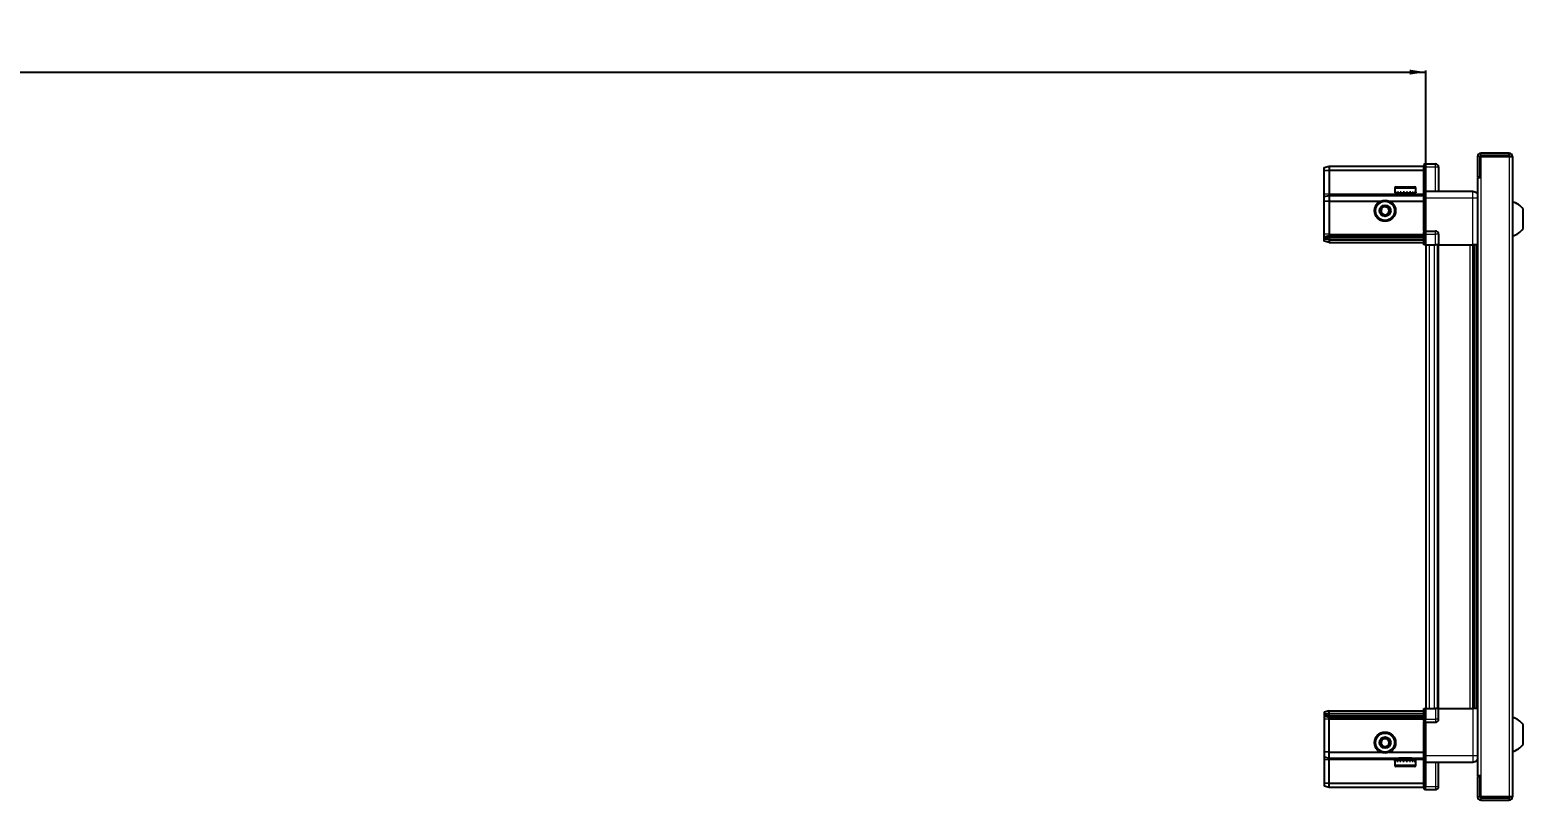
# Model space of a CAD drawing. Header units: millimetres. Extents: x 1021 to 4213, y -1189 to 1486.
# Drawn here: x 2735 to 3655, y 943 to 1418 of the extents above; entities that cross this region are included whole.
import ezdxf

# ---------------------------------------------------------------- set-up
doc = ezdxf.new("R2010")
doc.units = ezdxf.units.MM
doc.layers.add('FORMAT', color=7, linetype='Continuous')
doc.styles.add('SLDTEXTSTYLE0', font='TXT', dxfattribs={"width": 0.75})
doc.dimstyles.new('SLDDIMSTYLE0', dxfattribs={"dimtxt": 20, "dimasz": 10, "dimexe": 0, "dimexo": 0.0625, "dimgap": 5, "dimtad": 2, "dimdec": 1, "dimrnd": 1e-09, "dimzin": 12, "dimdsep": 46, "dimtxsty": 'SLDTEXTSTYLE0', "dimsah": 1, "dimcen": 0.09, "dimadec": 0, "dimazin": 3, "dimtfac": 1, "dimtofl": 0, "dimtmove": 0, "dimatfit": 3, "dimfxl": 0, "dimfrac": 2, "dimtolj": 1, "dimtzin": 12, "dimarcsym": 0})

# ---------------------------------------------------------------- blocks, each defined once
blk = doc.blocks.new('_D_4')
at = {"layer": 'FORMAT'}
for p, q in [((1695.13, 1285.67), (1695.13, 1393.16)), ((1695.13, 1392.16), (3595.13, 1392.16)), ((3595.13, 1285.67), (3595.13, 1393.16))]:
    blk.add_line(p, q, dxfattribs=at)
for points in [[(1695.13, 1392.16), (1705.13, 1390.63), (1705.13, 1393.7)], [(3595.13, 1392.16), (3585.13, 1393.7), (3585.13, 1390.63)]]:
    blk.add_solid(points, dxfattribs=at)
at = {"layer": 'FORMAT', "insert": (2615.58, 1417.95), "char_height": 20, "attachment_point": 1, "style": 'SLDTEXTSTYLE0'}
blk.add_mtext('1900', dxfattribs=at)

msp = doc.modelspace()

# ---------------------------------------------------------------- linework, layer by layer
at = {"color": 7, "linetype": 'Continuous', "lineweight": 25}
for p, q in [((3594.65, 1335.66), (3593.78, 1335.16)), ((3594.65, 1335.66), (3593.78, 1335.16)), ((3593.78, 1335.16), (3593.78, 1333.66)), ((3594.98, 1335.66), (3594.65, 1335.66)), ((3594.98, 1335.66), (3594.65, 1335.66)), ((3594.98, 1335.66), (3594.98, 1335.66)), ((3594.98, 1333.66), (3594.98, 1335.66)), ((3594.98, 1335.66), (3600.98, 1335.66)), ((3626.98, 1340.06), (3626.98, 1327.66)), ((3628.48, 1340.06), (3628.48, 1327.66)), ((3628.98, 1327.16), (3628.98, 1340.06)), ((3628.98, 1340.06), (3646.38, 1340.06)), ((3646.38, 1342.16), (3629.08, 1342.16)), ((3646.38, 1340.66), (3629.08, 1340.66)), ((3646.38, 1340.66), (3646.38, 1342.16)), ((3646.38, 1340.06), (3648.48, 1340.06)), ((3648.48, 1340.06), (3648.48, 945.26)), ((3532.48, 1333.36), (3535.48, 1334.16)), ((3532.48, 1331.51), (3532.48, 1333.36)), ((3532.48, 1331.51), (3535.48, 1331.66)), ((3532.48, 1317.16), (3532.48, 1331.51)), ((3535.48, 1334.16), (3535.48, 1331.66)), ((3535.48, 1334.16), (3593.78, 1334.16)), ((3535.48, 1331.66), (3535.48, 1317.16)), ((3535.48, 1331.66), (3593.78, 1331.66)), ((3593.78, 1318.86), (3593.78, 1333.66)), ((3594.98, 1333.66), (3594.98, 1318.86)), ((3602.98, 1333.66), (3602.98, 1318.66)), ((3626.88, 1327.16), (3626.88, 958.16)), ((3626.88, 1327.16), (3628.98, 1327.16)), ((3626.98, 1327.66), (3628.48, 1327.66)), ((3532.48, 1315.36), (3532.48, 1317.16)), ((3535.48, 1317.16), (3535.48, 1316.16)), ((3575.98, 1320.56), (3575.98, 1317.66)), ((3575.98, 1317.66), (3576.02, 1317.66)), ((3576.14, 1318.16), (3576.02, 1318.16)), ((3576.02, 1318.16), (3576.02, 1317.66)), ((3576.02, 1317.66), (3576.14, 1317.66)), ((3576.14, 1318.16), (3576.14, 1317.66)), ((3576.14, 1317.66), (3576.55, 1317.66)), ((3576.89, 1318.16), (3576.55, 1318.16)), ((3576.55, 1318.16), (3576.55, 1317.66)), ((3576.55, 1317.66), (3576.89, 1317.66)), ((3576.78, 1321.36), (3588.18, 1321.36)), ((3576.89, 1318.16), (3576.89, 1317.66)), ((3576.89, 1317.66), (3577.66, 1317.66)), ((3578.19, 1318.16), (3577.66, 1318.16)), ((3577.66, 1318.16), (3577.66, 1317.66)), ((3577.66, 1317.66), (3578.19, 1317.66)), ((3578.08, 1317.66), (3578.08, 1317.56)), ((3578.08, 1317.56), (3586.88, 1317.56)), ((3578.19, 1318.16), (3578.19, 1317.66)), ((3578.19, 1317.66), (3579.25, 1317.66)), ((3578.48, 1317.16), (3579.17, 1316.68)), ((3578.48, 1317.16), (3586.48, 1317.16)), ((3579.17, 1316.68), (3578.48, 1316.2)), ((3579.17, 1316.68), (3585.79, 1316.68)), ((3579.91, 1318.16), (3579.25, 1318.16)), ((3579.25, 1318.16), (3579.25, 1317.66)), ((3579.25, 1317.66), (3579.91, 1317.66)), ((3579.91, 1318.16), (3579.91, 1317.66)), ((3579.91, 1317.66), (3581.15, 1317.66)), ((3581.88, 1318.16), (3581.15, 1318.16)), ((3581.15, 1318.16), (3581.15, 1317.66)), ((3581.15, 1317.66), (3581.58, 1317.66)), ((3581.58, 1318.16), (3581.58, 1317.66)), ((3581.88, 1318.16), (3581.88, 1317.66)), ((3581.88, 1317.66), (3583.18, 1317.66)), ((3583.9, 1318.16), (3583.18, 1318.16)), ((3583.18, 1318.16), (3583.18, 1317.66)), ((3583.45, 1318.16), (3583.45, 1317.66)), ((3583.45, 1317.66), (3583.9, 1317.66)), ((3583.9, 1318.16), (3583.9, 1317.66)), ((3583.9, 1317.66), (3585.14, 1317.66)), ((3585.8, 1318.16), (3585.14, 1318.16)), ((3585.14, 1318.16), (3585.14, 1317.66)), ((3585.14, 1317.66), (3585.8, 1317.66)), ((3585.79, 1316.68), (3586.48, 1317.16)), ((3586.48, 1316.2), (3585.79, 1316.68)), ((3585.8, 1318.16), (3585.8, 1317.66)), ((3585.8, 1317.66), (3586.84, 1317.66)), ((3587.36, 1318.16), (3586.84, 1318.16)), ((3586.84, 1318.16), (3586.84, 1317.66)), ((3586.84, 1317.66), (3587.36, 1317.66)), ((3586.88, 1317.56), (3586.88, 1317.66)), ((3587.36, 1318.16), (3587.36, 1317.66)), ((3587.36, 1317.66), (3588.12, 1317.66)), ((3588.45, 1318.16), (3588.12, 1318.16)), ((3588.12, 1318.16), (3588.12, 1317.66)), ((3588.12, 1317.66), (3588.45, 1317.66)), ((3588.45, 1318.16), (3588.45, 1317.66)), ((3588.45, 1317.66), (3588.84, 1317.66)), ((3588.95, 1318.16), (3588.84, 1318.16)), ((3588.84, 1318.16), (3588.84, 1317.66)), ((3588.84, 1317.66), (3588.95, 1317.66)), ((3588.95, 1318.16), (3588.95, 1317.66)), ((3588.95, 1317.66), (3588.98, 1317.66)), ((3588.98, 1317.66), (3588.98, 1320.56)), ((3593.78, 1318.66), (3593.78, 1318.86)), ((3594.98, 1318.66), (3593.78, 1318.66)), ((3593.78, 1314.66), (3593.78, 1318.66)), ((3594.98, 1318.86), (3594.98, 1318.66)), ((3594.98, 1318.66), (3594.98, 1314.66)), ((3594.98, 1318.66), (3623.98, 1318.66)), ((3532.48, 1315.36), (3535.48, 1316.16)), ((3532.48, 1312.33), (3532.48, 1315.36)), ((3535.48, 1312.66), (3532.48, 1312.33)), ((3532.48, 1292.16), (3532.48, 1312.33)), ((3535.48, 1316.16), (3535.48, 1312.66)), ((3535.48, 1316.16), (3593.78, 1316.16)), ((3535.48, 1312.66), (3535.48, 1292.16)), ((3535.48, 1312.66), (3567.48, 1312.66)), ((3572.48, 1312.66), (3593.78, 1312.66)), ((3578.48, 1316.2), (3578.48, 1316.16)), ((3578.48, 1316.2), (3586.48, 1316.2)), ((3586.48, 1316.16), (3586.48, 1316.2)), ((3593.78, 1294.36), (3593.78, 1314.66)), ((3594.98, 1314.66), (3594.98, 1294.36)), ((3655.08, 1295.66), (3655.08, 1307.66)), ((3532.48, 1290.36), (3532.48, 1292.16)), ((3535.48, 1291.16), (3532.48, 1290.36)), ((3532.48, 1289.62), (3532.48, 1290.36)), ((3535.48, 1290.16), (3532.48, 1289.62)), ((3532.48, 1289.12), (3532.48, 1289.62)), ((3532.48, 1287.97), (3532.48, 1289.12)), ((3535.48, 1288.66), (3532.48, 1289.12)), ((3535.48, 1292.16), (3535.48, 1291.16)), ((3535.48, 1291.16), (3535.48, 1290.16)), ((3535.48, 1291.16), (3593.78, 1291.16)), ((3535.48, 1290.16), (3535.48, 1288.66)), ((3535.48, 1290.16), (3593.78, 1290.16)), ((3535.48, 1288.66), (3593.78, 1288.66)), ((3535.48, 1288.66), (3535.48, 1287.16)), ((3593.78, 1294.16), (3593.78, 1294.36)), ((3594.98, 1294.16), (3593.78, 1294.16)), ((3593.78, 1294.16), (3593.78, 1293.49)), ((3593.78, 1285.66), (3593.78, 1293.49)), ((3594.65, 1292.16), (3594.65, 1285.66)), ((3594.98, 1294.36), (3594.98, 1294.16)), ((3594.98, 1292.16), (3594.98, 1294.16)), ((3594.98, 1292.16), (3594.98, 1294.16)), ((3594.98, 1294.16), (3600.98, 1294.16)), ((3594.98, 1292.16), (3594.98, 1285.66)), ((3602.98, 1292.16), (3602.98, 1285.66)), ((3535.48, 1287.16), (3532.48, 1287.97)), ((3535.48, 1287.16), (3593.78, 1287.16)), ((3594.65, 1285.66), (3593.78, 1285.66)), ((3594.98, 1285.66), (3594.65, 1285.66)), ((3594.98, 1285.66), (3600.98, 1285.66)), ((3595.13, 1285.66), (3595.13, 999.66)), ((3602.98, 1285.66), (3600.98, 1285.66)), ((3602.33, 1285.66), (3602.33, 999.66)), ((3602.98, 1285.66), (3623.98, 1285.66)), ((3625.01, 999.66), (3625.01, 1285.66)), ((3625.04, 999.66), (3625.04, 1285.66)), ((3626.83, 1285.66), (3626.83, 999.66)), ((3535.48, 998.16), (3532.48, 997.36)), ((3532.48, 997.36), (3532.48, 996.21)), ((3535.48, 996.66), (3532.48, 996.21)), ((3532.48, 996.21), (3532.48, 995.71)), ((3535.48, 995.16), (3532.48, 995.71)), ((3532.48, 995.71), (3532.48, 994.97)), ((3535.48, 994.16), (3532.48, 994.97)), ((3532.48, 994.97), (3532.48, 993.16)), ((3535.48, 996.66), (3535.48, 998.16)), ((3535.48, 998.16), (3593.78, 998.16)), ((3535.48, 995.16), (3535.48, 996.66)), ((3535.48, 996.66), (3593.78, 996.66)), ((3535.48, 995.16), (3593.78, 995.16)), ((3535.48, 994.16), (3535.48, 995.16)), ((3535.48, 994.16), (3593.78, 994.16)), ((3535.48, 993.16), (3535.48, 994.16)), ((3593.78, 991.84), (3593.78, 999.66)), ((3593.78, 999.66), (3594.65, 999.66)), ((3594.65, 999.66), (3594.65, 999.66)), ((3594.65, 999.66), (3594.65, 993.16)), ((3594.98, 999.66), (3594.65, 999.66)), ((3594.98, 999.66), (3594.98, 993.16)), ((3594.98, 999.66), (3594.98, 999.66)), ((3594.98, 999.66), (3594.98, 993.16)), ((3594.98, 999.66), (3600.98, 999.66)), ((3602.98, 999.66), (3600.98, 999.66)), ((3602.98, 993.16), (3602.98, 999.66)), ((3602.98, 999.66), (3623.98, 999.66)), ((3532.48, 993.16), (3532.48, 973)), ((3535.48, 972.66), (3535.48, 993.16)), ((3593.78, 991.84), (3593.78, 991.16)), ((3594.98, 991.16), (3593.78, 991.16)), ((3593.78, 990.96), (3593.78, 991.16)), ((3593.78, 970.66), (3593.78, 990.96)), ((3594.98, 991.16), (3594.98, 993.16)), ((3594.98, 991.16), (3594.98, 990.96)), ((3594.98, 991.16), (3600.98, 991.16)), ((3594.98, 990.96), (3594.98, 970.66)), ((3655.08, 977.66), (3655.08, 989.66)), ((3535.48, 972.66), (3532.48, 973)), ((3532.48, 973), (3532.48, 969.97)), ((3532.48, 969.97), (3535.48, 969.16)), ((3532.48, 969.97), (3532.48, 968.16)), ((3532.48, 968.16), (3532.48, 953.82)), ((3535.48, 972.66), (3567.48, 972.66)), ((3535.48, 969.16), (3535.48, 972.66)), ((3535.48, 969.16), (3593.78, 969.16)), ((3535.48, 968.16), (3535.48, 969.16)), ((3535.48, 953.66), (3535.48, 968.16)), ((3572.48, 972.66), (3593.78, 972.66)), ((3575.98, 967.66), (3575.98, 964.76)), ((3576, 967.66), (3575.98, 967.66)), ((3576, 967.16), (3576, 967.66)), ((3576.1, 967.66), (3576, 967.66)), ((3576, 967.16), (3576.1, 967.16)), ((3576.1, 967.16), (3576.1, 967.66)), ((3576.47, 967.66), (3576.1, 967.66)), ((3576.47, 967.16), (3576.47, 967.66)), ((3576.79, 967.66), (3576.47, 967.66)), ((3576.47, 967.16), (3576.79, 967.16)), ((3576.79, 967.16), (3576.79, 967.66)), ((3577.53, 967.66), (3576.79, 967.66)), ((3577.53, 967.16), (3577.53, 967.66)), ((3578.04, 967.66), (3577.53, 967.66)), ((3577.53, 967.16), (3578.04, 967.16)), ((3578.04, 967.16), (3578.04, 967.66)), ((3579.07, 967.66), (3578.04, 967.66)), ((3578.08, 967.76), (3578.08, 967.66)), ((3586.88, 967.76), (3578.08, 967.76)), ((3578.48, 969.16), (3578.48, 969.13)), ((3578.48, 969.13), (3579.17, 968.65)), ((3586.48, 969.13), (3578.48, 969.13)), ((3579.17, 968.65), (3578.48, 968.16)), ((3586.48, 968.16), (3578.48, 968.16)), ((3579.07, 967.16), (3579.07, 967.66)), ((3579.72, 967.66), (3579.07, 967.66)), ((3579.07, 967.16), (3579.72, 967.16)), ((3585.79, 968.65), (3579.17, 968.65)), ((3579.72, 967.16), (3579.72, 967.66)), ((3580.95, 967.66), (3579.72, 967.66)), ((3580.95, 967.16), (3580.95, 967.66)), ((3581.44, 967.66), (3580.95, 967.66)), ((3580.95, 967.16), (3581.68, 967.16)), ((3581.44, 967.16), (3581.44, 967.66)), ((3581.68, 967.16), (3581.68, 967.66)), ((3582.98, 967.66), (3581.68, 967.66)), ((3582.98, 967.16), (3582.98, 967.66)), ((3582.98, 967.16), (3583.71, 967.16)), ((3583.31, 967.16), (3583.31, 967.66)), ((3583.71, 967.66), (3583.31, 967.66)), ((3583.71, 967.16), (3583.71, 967.66)), ((3584.95, 967.66), (3583.71, 967.66)), ((3584.95, 967.16), (3584.95, 967.66)), ((3585.62, 967.66), (3584.95, 967.66)), ((3584.95, 967.16), (3585.62, 967.16)), ((3585.62, 967.16), (3585.62, 967.66)), ((3586.69, 967.66), (3585.62, 967.66)), ((3585.79, 968.65), (3586.48, 969.13)), ((3586.48, 968.16), (3585.79, 968.65)), ((3586.48, 969.13), (3586.48, 969.16)), ((3586.69, 967.16), (3586.69, 967.66)), ((3587.23, 967.66), (3586.69, 967.66)), ((3586.69, 967.16), (3587.23, 967.16)), ((3586.88, 967.66), (3586.88, 967.76)), ((3587.23, 967.16), (3587.23, 967.66)), ((3588.02, 967.66), (3587.23, 967.66)), ((3588.02, 967.16), (3588.02, 967.66)), ((3588.37, 967.66), (3588.02, 967.66)), ((3588.02, 967.16), (3588.37, 967.16)), ((3588.37, 967.16), (3588.37, 967.66)), ((3588.8, 967.66), (3588.37, 967.66)), ((3588.8, 967.16), (3588.8, 967.66)), ((3588.93, 967.66), (3588.8, 967.66)), ((3588.8, 967.16), (3588.93, 967.16)), ((3588.93, 967.16), (3588.93, 967.66)), ((3588.98, 967.66), (3588.93, 967.66)), ((3588.98, 964.76), (3588.98, 967.66)), ((3593.78, 966.66), (3593.78, 970.66)), ((3594.98, 966.66), (3593.78, 966.66)), ((3593.78, 966.46), (3593.78, 966.66)), ((3593.78, 951.66), (3593.78, 966.46)), ((3594.98, 970.66), (3594.98, 966.66)), ((3594.98, 966.66), (3594.98, 966.46)), ((3594.98, 966.66), (3623.98, 966.66)), ((3594.98, 966.46), (3594.98, 951.66)), ((3594.98, 966.46), (3594.98, 951.66)), ((3602.98, 951.66), (3602.98, 966.66)), ((3588.18, 963.96), (3576.78, 963.96)), ((3628.98, 958.16), (3626.88, 958.16)), ((3626.98, 957.66), (3628.48, 957.66)), ((3626.98, 957.66), (3626.98, 945.26)), ((3628.48, 957.66), (3628.48, 945.26)), ((3628.98, 945.26), (3628.98, 958.16)), ((3532.48, 953.82), (3535.48, 953.66)), ((3532.48, 953.82), (3532.48, 951.97)), ((3532.48, 951.97), (3535.48, 951.16)), ((3535.48, 953.66), (3593.78, 953.66)), ((3535.48, 951.16), (3535.48, 953.66)), ((3535.48, 951.16), (3593.78, 951.16)), ((3593.78, 951.66), (3593.78, 950.16)), ((3593.78, 950.16), (3594.65, 949.66)), ((3594.98, 949.66), (3594.65, 949.66)), ((3594.98, 949.66), (3594.98, 951.66)), ((3594.98, 949.66), (3600.98, 949.66)), ((3646.38, 945.26), (3628.98, 945.26)), ((3629.08, 944.66), (3646.38, 944.66)), ((3629.08, 943.16), (3646.38, 943.16)), ((3648.48, 945.26), (3646.38, 945.26)), ((3646.38, 944.66), (3646.38, 943.16))]:
    msp.add_line(p, q, dxfattribs=at)
at = {"color": 8, "linetype": 'Continuous', "lineweight": 18}
for p, q in [((3600.98, 1333.66), (3600.98, 1335.66)), ((3628.48, 1340.06), (3626.98, 1340.06)), ((3629.08, 1340.66), (3629.08, 1342.16)), ((3646.38, 1340.06), (3646.38, 945.26)), ((3594.98, 1333.66), (3593.78, 1333.66)), ((3594.98, 1333.66), (3600.98, 1333.66)), ((3600.98, 1333.66), (3602.98, 1333.66)), ((3600.98, 1318.66), (3600.98, 1333.66)), ((3628.98, 1327.16), (3628.98, 958.16)), ((3532.48, 1317.16), (3535.48, 1317.16)), ((3535.48, 1317.16), (3578.48, 1317.16)), ((3575.98, 1320.56), (3588.98, 1320.56)), ((3586.48, 1317.16), (3593.78, 1317.16)), ((3593.78, 1318.86), (3594.98, 1318.86)), ((3594.98, 1314.66), (3593.78, 1314.66)), ((3594.98, 1314.66), (3623.98, 1314.66)), ((3623.98, 1285.66), (3623.98, 1314.66)), ((3535.48, 1292.16), (3532.48, 1292.16)), ((3535.48, 1292.16), (3593.78, 1292.16)), ((3593.78, 1294.36), (3594.98, 1294.36)), ((3594.98, 1292.16), (3594.65, 1292.16)), ((3594.98, 1292.16), (3600.98, 1292.16)), ((3600.98, 1292.16), (3600.98, 1294.16)), ((3600.98, 1285.66), (3600.98, 1292.16)), ((3602.98, 1292.16), (3600.98, 1292.16)), ((3597.13, 1285.66), (3597.13, 999.66)), ((3600.33, 1285.66), (3600.33, 999.66)), ((3602.98, 1285.66), (3602.98, 999.66)), ((3622.39, 999.66), (3622.39, 1285.66)), ((3623.8, 1285.66), (3623.8, 999.66)), ((3626.25, 999.66), (3626.25, 1285.66)), ((3594.98, 999.66), (3594.65, 999.66)), ((3600.98, 999.66), (3600.98, 993.16)), ((3623.98, 999.66), (3623.98, 970.66)), ((3535.48, 993.16), (3532.48, 993.16)), ((3535.48, 993.16), (3593.78, 993.16)), ((3594.98, 990.96), (3593.78, 990.96)), ((3594.98, 993.16), (3594.65, 993.16)), ((3594.98, 993.16), (3600.98, 993.16)), ((3602.98, 993.16), (3600.98, 993.16)), ((3600.98, 993.16), (3600.98, 991.16)), ((3532.48, 968.16), (3535.48, 968.16)), ((3535.48, 968.16), (3578.48, 968.16)), ((3586.48, 968.16), (3593.78, 968.16)), ((3594.98, 970.66), (3593.78, 970.66)), ((3594.98, 966.46), (3593.78, 966.46)), ((3594.98, 970.66), (3623.98, 970.66)), ((3600.98, 966.66), (3600.98, 951.66)), ((3588.98, 964.76), (3575.98, 964.76)), ((3594.98, 951.66), (3593.78, 951.66)), ((3594.98, 951.66), (3600.98, 951.66)), ((3600.98, 951.66), (3602.98, 951.66)), ((3600.98, 951.66), (3600.98, 949.66)), ((3628.48, 945.26), (3626.98, 945.26)), ((3629.08, 944.66), (3629.08, 943.16))]:
    msp.add_line(p, q, dxfattribs=at)
at = {"color": 7, "linetype": 'Continuous', "lineweight": 25}
for centre, radius in [((3569.98, 1306.66), 6.5), ((3569.98, 1306.66), 3.46), ((3569.98, 978.66), 6.5), ((3569.98, 978.66), 3.46)]:
    msp.add_circle(centre, radius, dxfattribs=at)
at = {"color": 8, "linetype": 'Continuous', "lineweight": 18}
for centre in [(3569.98, 1306.66), (3569.98, 978.66)]:
    msp.add_circle(centre, 5.7, dxfattribs=at)
at = {"color": 7, "linetype": 'Continuous', "lineweight": 25}
for centre, radius, start, end in [((3600.98, 1333.66), 2, 360, 90), ((3629.08, 1340.06), 2.1, 90, 180), ((3629.08, 1340.06), 0.6, 90, 180), ((3646.38, 1340.06), 2.1, 0, 90), ((3646.38, 1340.06), 0.6, 0, 90), ((3576.78, 1320.56), 0.8, 90, 180), ((3578.08, 1317.16), 0.4, 0, 90), ((3586.88, 1317.16), 0.4, 90, 180), ((3588.18, 1320.56), 0.8, 0, 90), ((3569.98, 1306.66), 2.5, 120.74103, 180.74103), ((3569.98, 1306.66), 2.5, 60.74103, 120.74103), ((3569.98, 1306.66), 2.5, 0.74103, 60.74103), ((3645.46, 1300.64), 11.91, 36.1266, 75.29965), ((3569.98, 1306.66), 2.5, 180.74103, 240.74103), ((3569.98, 1306.66), 2.5, 240.74103, 300.74103), ((3569.98, 1306.66), 2.5, 300.74103, 0.74103), ((3600.98, 1292.16), 2, 0, 90), ((3645.46, 1302.69), 11.91, 284.70035, 323.8734), ((3645.46, 982.64), 11.91, 36.1266, 75.29965), ((3600.98, 993.16), 2, 270, 0), ((3569.98, 978.66), 2.5, 155.91157, 215.91157), ((3569.98, 978.66), 2.5, 95.91157, 155.91157), ((3569.98, 978.66), 2.5, 215.91157, 275.91157), ((3569.98, 978.66), 2.5, 35.91157, 95.91157), ((3569.98, 978.66), 2.5, 275.91157, 335.91157), ((3569.98, 978.66), 2.5, 335.91157, 35.91157), ((3645.46, 984.69), 11.91, 284.70035, 323.8734), ((3578.08, 968.16), 0.4, 270, 360), ((3586.88, 968.16), 0.4, 180, 270), ((3576.78, 964.76), 0.8, 180, 270), ((3588.18, 964.76), 0.8, 270, 360), ((3600.98, 951.66), 2, 270, 0), ((3629.08, 945.26), 2.1, 180, 270), ((3629.08, 945.26), 0.6, 180, 270), ((3646.38, 945.26), 0.6, 270, 0), ((3646.38, 945.26), 2.1, 270, 0)]:
    msp.add_arc(centre, radius, start, end, dxfattribs=at)
for centre, start_param, end_param in [((3591.19, 1292.16), 0, 0.722734), ((3591.19, 993.16), 5.560451, 6.283185)]:
    msp.add_ellipse(centre, major_axis=(3.46, 0), ratio=0.57735, start_param=start_param, end_param=end_param, dxfattribs=at)
for points, knots in [([(3623.98, 1318.66), (3624.42, 1318.62), (3625.1, 1318.55), (3625.91, 1318.11), (3626.47, 1317.67), (3626.75, 1317.3), (3626.88, 1317.12)], [0, 0, 0, 0, 0.384298, 0.591173, 0.802437, 1, 1, 1, 1]), ([(3567.46, 1308.07), (3567.91, 1308.34), (3568.74, 1308.83), (3569.56, 1309.32), (3569.95, 1309.55)], [0, 0, 0, 0, 0.534686, 1, 1, 1, 1]), ([(3567.5, 1305.19), (3567.5, 1305.31), (3567.49, 1305.91), (3567.48, 1306.91), (3567.47, 1307.73), (3567.46, 1308.07)], [0, 0, 0, 0, 0.133125, 0.637099, 1, 1, 1, 1]), ([(3569.95, 1309.55), (3570.4, 1309.3), (3571.24, 1308.83), (3572.07, 1308.36), (3572.46, 1308.14)], [0, 0, 0, 0, 0.534686, 1, 1, 1, 1]), ([(3572.46, 1308.14), (3572.47, 1307.8), (3572.48, 1306.97), (3572.49, 1305.98), (3572.5, 1305.38), (3572.5, 1305.25)], [0, 0, 0, 0, 0.362901, 0.866875, 1, 1, 1, 1]), ([(3570.02, 1303.78), (3569.57, 1304.03), (3568.73, 1304.5), (3567.89, 1304.97), (3567.5, 1305.19)], [0, 0, 0, 0, 0.534686, 1, 1, 1, 1]), ([(3572.5, 1305.25), (3572.06, 1304.99), (3571.23, 1304.5), (3570.4, 1304.01), (3570.02, 1303.78)], [0, 0, 0, 0, 0.534686, 1, 1, 1, 1]), ([(3626.83, 1285.66), (3626.8, 1285.66), (3626.58, 1285.66), (3625.86, 1285.66), (3624.89, 1285.66), (3624.24, 1285.66), (3623.98, 1285.66)], [0, 0, 0, 0, 0.071707, 0.420979, 0.770251, 1, 1, 1, 1]), ([(3626.83, 999.66), (3626.8, 999.66), (3626.58, 999.66), (3625.86, 999.66), (3624.89, 999.66), (3624.24, 999.66), (3623.98, 999.66)], [0, 0, 0, 0, 0.0717073, 0.4209791, 0.7702508, 1, 1, 1, 1]), ([(3567.11, 978.37), (3567.32, 978.84), (3567.72, 979.72), (3568.11, 980.59), (3568.29, 981)], [0, 0, 0, 0, 0.534686, 1, 1, 1, 1]), ([(3568.81, 976.03), (3568.5, 976.45), (3567.94, 977.23), (3567.37, 978.01), (3567.11, 978.37)], [0, 0, 0, 0, 0.534686, 1, 1, 1, 1]), ([(3568.29, 981), (3568.63, 981.04), (3569.45, 981.12), (3570.44, 981.22), (3571.04, 981.29), (3571.16, 981.3)], [0, 0, 0, 0, 0.362901, 0.866875, 1, 1, 1, 1]), ([(3571.68, 976.33), (3571.55, 976.31), (3570.96, 976.25), (3569.97, 976.15), (3569.15, 976.06), (3568.81, 976.03)], [0, 0, 0, 0, 0.133125, 0.637099, 1, 1, 1, 1]), ([(3571.16, 981.3), (3571.46, 980.88), (3572.03, 980.1), (3572.59, 979.32), (3572.85, 978.96)], [0, 0, 0, 0, 0.534686, 1, 1, 1, 1]), ([(3572.85, 978.96), (3572.64, 978.49), (3572.25, 977.61), (3571.86, 976.73), (3571.68, 976.33)], [0, 0, 0, 0, 0.534686, 1, 1, 1, 1]), ([(3623.98, 966.66), (3624.42, 966.71), (3625.1, 966.78), (3625.91, 967.22), (3626.47, 967.66), (3626.75, 968.03), (3626.88, 968.21)], [0, 0, 0, 0, 0.3842982, 0.5911726, 0.8024372, 1, 1, 1, 1])]:
    msp.add_open_spline(points, degree=3, knots=knots, dxfattribs=at)
at = {"color": 8, "linetype": 'Continuous', "lineweight": 18}
for points in [[(3623.98, 1314.66), (3623.98, 1315.19), (3623.98, 1316.24), (3623.98, 1317.56), (3623.98, 1318.48), (3623.98, 1318.6), (3623.98, 1318.66)], [(3623.98, 970.66), (3623.98, 970.14), (3623.98, 969.09), (3623.98, 967.77), (3623.98, 966.84), (3623.98, 966.72), (3623.98, 966.66)]]:
    msp.add_open_spline(points, degree=3, dxfattribs=at)
for points in [[(3623.98, 1314.66), (3624.42, 1314.66), (3625.1, 1314.66), (3625.91, 1314.66), (3626.47, 1314.66), (3626.75, 1314.66), (3626.88, 1314.66)], [(3623.98, 970.66), (3624.42, 970.66), (3625.1, 970.66), (3625.91, 970.66), (3626.47, 970.66), (3626.75, 970.66), (3626.88, 970.66)]]:
    msp.add_open_spline(points, degree=3, knots=[0, 0, 0, 0, 0.384298, 0.591173, 0.802437, 1, 1, 1, 1], dxfattribs=at)

# ---------------------------------------------------------------- dimensions: what is measured, and where the dimension line sits
at = {"layer": 'FORMAT'}
dim = msp.add_linear_dim(base=(3595.13, 1392.16), p1=(1695.13, 1285.66), p2=(3595.13, 1285.66), angle=0, dimstyle='SLDDIMSTYLE0', dxfattribs=at)
dim.commit()
dim.dimension.update_dxf_attribs({"geometry": '_D_4', "text_midpoint": (2645.13, 1392.16), "dimtype": 160})

doc.saveas('drawing.dxf')
